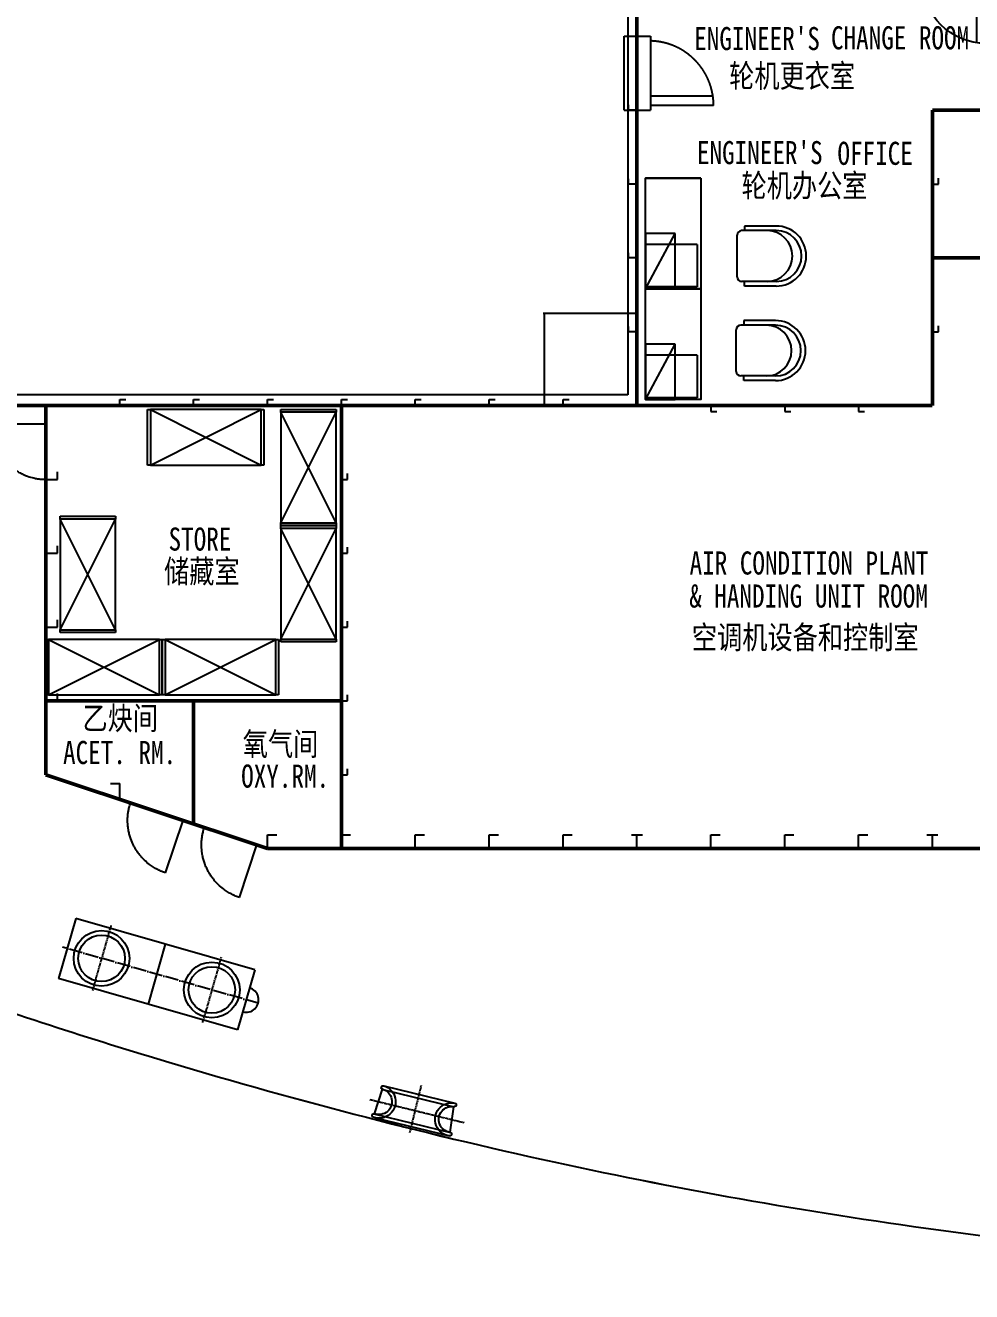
# Model space of a CAD drawing. Header units: millimetres. Extents: x -1838618 to -1600818, y -1770412 to -1553248.
# Drawn here: x -1818727 to -1808480, y -1733102 to -1719383 of the extents above; entities that cross this region are included whole.
import ezdxf
from ezdxf.enums import TextEntityAlignment as Align

# ---------------------------------------------------------------- set-up
doc = ezdxf.new("R2010")
doc.units = ezdxf.units.MM
doc.header["$LTSCALE"] = 100
for name, pattern in [('ACAD_ISO04W100', [30, 24, -3, 0, -3]), ('BORDER', [1.75, 1, -0.25, 0.25, -0.25]), ('CENTER', [2, 1.25, -0.25, 0.25, -0.25]), ('DASHEDSS', [0.175, 0.125, -0.05])]:
    doc.linetypes.add(name, pattern=pattern)
for name, color, linetype in [('0-FURNITURE', 2, 'Continuous'), ('BUKLHEAD', 6, 'Continuous'), ('HULL', 7, 'Continuous'), ('MOORING', 7, 'Continuous')]:
    doc.layers.add(name, color=color, linetype=linetype)
doc.styles.add('ROMANT', font='', dxfattribs={"width": 0.8})
doc.styles.get('ROMANT').set_extended_font_data('SimSun')

# ---------------------------------------------------------------- blocks, each defined once
blk = doc.blocks.new('C2')
for p, q in [((-448, -48), (331, 301)), ((-443, -2), (315, 337)), ((329, 298), (419, 35)), ((-291, -283), (419, 35)), ((-441, -46), (-308, -292)), ((-288, -327), (435, -1))]:
    blk.add_line(p, q)
for centre, radius, start, end in [((370, 165), 180, 107.7623, 291.5232), ((370, 165), 140, 107.2248, 292.0608), ((321, 317), 20, 294.1149, 114.1149), ((-369, -166), 180, 296.7066, 120.4675), ((428, 15), 20, 294.1149, 114.1149), ((-450, -28), 20, 114.1149, 294.1149), ((-369, -166), 140, 296.1691, 121.0051), ((-297, -309), 20, 114.1149, 294.1149)]:
    blk.add_arc(centre, radius, start, end)
at = {"layer": 'HULL', "color": 4, "linetype": 'CENTER', "ltscale": 0.1}
for p, q in [((-462, -207), (497, 223)), ((-99, 222), (114, -255))]:
    blk.add_line(p, q, dxfattribs=at)
blk = doc.blocks.new('book rack(600x320x280)')
at = {"color": 2, "ltscale": 10}
for p, q in [((-600, 0), (-600, -320)), ((0, 0), (-600, 0)), ((-600, 0), (0, -320)), ((0, -320), (0, 0)), ((-600, -320), (0, -320))]:
    blk.add_line(p, q, dxfattribs=at)
blk = doc.blocks.new('沙发')
at = {"color": 2, "linetype": 'Continuous'}
for p, q in [((100, 275), (-275, 275)), ((100, 325), (-243.791834, 325)), ((-243.791834, 325), (-243.791834, 275)), ((-325, -225), (-325, 225)), ((100, -275), (-275, -275)), ((-243.791834, -325), (-243.791834, -275)), ((100, -325), (-243.791834, -325))]:
    blk.add_line(p, q, dxfattribs=at)
for centre, radius, start, end in [((-275, 225), 50, 90, 180), ((0, 0), 275, 270, 90), ((100, 0), 325, 270, 90), ((100, 0), 275, 270, 90), ((-275, -225), 50, 180, 270)]:
    blk.add_arc(centre, radius, start, end, dxfattribs=at)
blk = doc.blocks.new('DM')
at = {"color": 3}
blk.add_line((155567, -107197), (155567, -107797), dxfattribs=at)
at = {"color": 2}
blk.add_open_spline([(155567, -107197), (155552, -107197), (155537, -107197), (155506, -107200), (155491, -107202), (155458, -107207), (155441, -107210), (155406, -107219), (155389, -107224), (155350, -107237), (155328, -107246), (155295, -107262), (155283, -107268), (155260, -107281), (155249, -107288), (155224, -107304), (155212, -107313), (155189, -107331), (155180, -107339), (155161, -107355), (155152, -107364), (155125, -107390), (155109, -107409), (155084, -107441), (155075, -107453), (155058, -107478), (155051, -107491), (155035, -107519), (155027, -107535), (155013, -107566), (155007, -107582), (154993, -107620), (154987, -107643), (154979, -107679), (154976, -107692), (154972, -107718), (154971, -107731), (154968, -107762), (154967, -107779), (154967, -107797)], degree=3, knots=[1.569376, 1.569376, 1.569376, 1.569376, 1.645907, 1.645907, 1.722438, 1.722438, 1.811177, 1.811177, 1.899917, 1.899917, 2.018133, 2.018133, 2.084671, 2.084671, 2.15121, 2.15121, 2.22953, 2.22953, 2.292168, 2.292168, 2.354807, 2.354807, 2.480083, 2.480083, 2.55574, 2.55574, 2.631398, 2.631398, 2.716503, 2.716503, 2.801609, 2.801609, 2.919428, 2.919428, 2.986249, 2.986249, 3.053069, 3.053069, 3.140173, 3.140173, 3.140173, 3.140173], dxfattribs=at)
blk = doc.blocks.new('A$C38F6054F')
at = {"color": 2}
blk.add_line((600, 0), (0, 0), dxfattribs=at)
blk.add_open_spline([(600, 0), (600, -15), (599, -31), (597, -61), (595, -76), (590, -109), (587, -126), (578, -161), (573, -178), (560, -217), (551, -239), (535, -272), (529, -284), (516, -307), (509, -319), (493, -343), (484, -356), (466, -378), (458, -387), (442, -406), (433, -415), (407, -442), (388, -459), (356, -483), (344, -492), (318, -509), (305, -517), (277, -532), (262, -540), (231, -554), (215, -560), (177, -574), (154, -580), (118, -588), (105, -591), (79, -595), (66, -597), (35, -599), (17, -600), (0, -600)], degree=3, knots=[1.569376, 1.569376, 1.569376, 1.569376, 1.645907, 1.645907, 1.722438, 1.722438, 1.811177, 1.811177, 1.899917, 1.899917, 2.018133, 2.018133, 2.084671, 2.084671, 2.15121, 2.15121, 2.22953, 2.22953, 2.292168, 2.292168, 2.354807, 2.354807, 2.480083, 2.480083, 2.55574, 2.55574, 2.631398, 2.631398, 2.716503, 2.716503, 2.801609, 2.801609, 2.919428, 2.919428, 2.986249, 2.986249, 3.053069, 3.053069, 3.140173, 3.140173, 3.140173, 3.140173], dxfattribs=at)
blk = doc.blocks.new('货柜')
at = {"color": 2}
for p, q in [((-630, 300), (-600, 300)), ((-630, -300), (-630, 300)), ((-600, 300), (-600, -300)), ((600, 300), (-600, 300)), ((-600, 300), (-600, -300)), ((600, 300), (630, 300)), ((600, -300), (600, 300)), ((600, -300), (600, 300)), ((630, 300), (630, -300)), ((-600, -300), (-630, -300)), ((-600, -300), (600, -300)), ((630, -300), (600, -300))]:
    blk.add_line(p, q, dxfattribs=at)
at = {"color": 2, "linetype": 'CENTER', "ltscale": 300}
for p, q in [((-600, -300), (600, 300)), ((-600, 300), (600, -300))]:
    blk.add_line(p, q, dxfattribs=at)
blk = doc.blocks.new('DOOR700C NEW')
at = {"color": 2}
for p, q in [((650, 688), (650, 13)), ((750, 695), (750, 13)), ((800, 13), (0, 13)), ((0, -275), (0, 13)), ((800, -275), (800, 13)), ((0, -275), (800, -275))]:
    blk.add_line(p, q, dxfattribs=at)
at = {"color": 2, "lineweight": -3, "ltscale": 5}
blk.add_arc((750, -5), 700, 90, 178.5788, dxfattribs=at)
blk = doc.blocks.new('UPDEC')
at = {"color": 6, "lineweight": 50}
for p, q in [((-16316.3, -9600, 689.9), (-16316.3, -19200, 689.9)), ((-11116.3, -16000, 689.9), (-13116.3, -16000, 689.9)), ((-13116.3, -17600, 689.9), (-13116.3, -16000, 689.9)), ((-11116.3, -17600, 689.9), (-13116.3, -17600, 689.9)), ((-13116.3, -19200, 689.9), (-13116.3, -17600, 689.9)), ((-16316.3, -19200, 689.9), (-33316.6, -19200, 689.9)), ((-22716.3, -19200, 689.9), (-22716.3, -23200, 689.9)), ((-19516.3, -22400, 689.9), (-19516.3, -19200, 689.9)), ((-13117.6, -19200, 689.9), (-16316.3, -19200, 689.9)), ((-22716.3, -22400, 689.9), (-19516.3, -22400, 689.9)), ((-21116.3, -23733.3, 689.9), (-21116.3, -22400, 689.9)), ((-19516.3, -24000, 689.9), (-19516.3, -22400, 689.9)), ((-20316.3, -24000, 689.9), (-22716.3, -23200, 689.9)), ((-20316.3, -24000, 689.9), (-22716.3, -23200, 689.9)), ((-4316.3, -24000, 689.9), (-20316.3, -24000, 689.9))]:
    blk.add_line(p, q, dxfattribs=at)
at = {"color": 2, "ltscale": 10}
for p, q in [((-16415.7, -9700.6, 689.9), (-16415.7, -19082.7, 689.9)), ((-15623.1, -16735.1, 689.9), (-16223.1, -16735.1, 689.9)), ((-15623.1, -17935.1, 689.9), (-16223.1, -17935.1, 689.9)), ((-16415.7, -19082.7, 689.9), (-24027, -19082.7, 689.9))]:
    blk.add_line(p, q, dxfattribs=at)
at = {"color": 2}
for p, q in [((-16455.8, -16000.1, 689.9), (-16455.8, -15200.1, 689.9)), ((-16455.8, -15200.1, 689.9), (-16168.7, -15200.1, 689.9)), ((-16168.7, -15200.1, 689.9), (-16168.6, -15999.9, 689.9)), ((-16455.8, -16000.1, 689.9), (-16168.6, -15999.9, 689.9)), ((-15623.1, -16735.1, 689.9), (-16223.1, -16735.1, 689.9)), ((-15623.1, -17935.1, 689.9), (-16223.1, -17935.1, 689.9))]:
    blk.add_line(p, q, dxfattribs=at)
at = {"color": 2, "linetype": 'BORDER', "ltscale": 200}
for p, q in [((-15493.2, -15849.9, 689.9), (-16168.7, -15849.9, 689.9)), ((-15486, -15949.9, 689.9), (-16168.7, -15949.9, 689.9))]:
    blk.add_line(p, q, dxfattribs=at)
at = {"color": 2, "linetype": 'DASHEDSS', "ltscale": 200}
for p, q in [((-15663.1, -17455.1, 689.9), (-16223.1, -17455.1, 689.9)), ((-15663.1, -17455.1, 689.9), (-15663.1, -17915.1, 689.9)), ((-15663.1, -18655.1, 689.9), (-16223.1, -18655.1, 689.9)), ((-15663.1, -18655.1, 689.9), (-15663.1, -19115.1, 689.9))]:
    blk.add_line(p, q, dxfattribs=at)
at = {"color": 6}
for p, q in [((-22716.3, -20650, 689.9), (-22716.3, -23200, 689.9)), ((-22716.3, -23150, 689.9), (-22716.3, -20650, 689.9))]:
    blk.add_line(p, q, dxfattribs=at)
at = {"color": 2, "linetype": 'BORDER', "lineweight": -3, "ltscale": 200}
blk.add_arc((-16186, -15949.9, 1180), 700, 0, 88.57882, dxfattribs=at)
at = {"color": 6}
blk.add_open_spline([(-33316.3, -21460, 590), (-32252.5, -21954.9, 590), (-30832.1, -22615.6, 590), (-28329, -23709.8, 590), (-26353.8, -24561, 590), (-23850.2, -25533.5, 590), (-20996.3, -26466.2, 590), (-17254.8, -27448.3, 590), (-12938.5, -28203.8, 590), (-8624.2, -28611.4, 590), (-4318, -28784.6, 590), (-1444.3, -28797.4, 590), (-5.4, -28800, 590), (0, -28800, 590)], degree=3, knots=[0, 0, 0, 0, 3519.8323824, 4699.1654808, 8195.4762497, 9971.2533038, 12754.8164348, 17198.2837344, 21564.0627763, 25884.9156363, 30188.93769, 34489.1340097, 34505.4532356, 34505.4532356, 34505.4532356, 34505.4532356], dxfattribs=at)
at = {"layer": '0-FURNITURE'}
for p, q in [((-15663.1, -17915.1, 689.9), (-16223.1, -17915.1, 689.9)), ((-15663.1, -19115.1, 689.9), (-16223.1, -19115.1, 689.9))]:
    blk.add_line(p, q, dxfattribs=at)
at = {"layer": '0-FURNITURE', "elevation": 887.1}
for points in [[(-15623.1, -16735.1), (-15623.1, -17935.1), (-16223.1, -17935.1), (-16223.1, -16735.1)], [(-15623.1, -17935.1), (-15623.1, -19135.1), (-16223.1, -19135.1), (-16223.1, -17935.1)]]:
    blk.add_lwpolyline(points, close=True, dxfattribs=at)
at = {"layer": 'BUKLHEAD', "ltscale": 10}
for p, q in [((-16406.3, -16000, 689.9), (-16406.3, -15944, 689.9)), ((-16316.3, -16000, 689.9), (-16406.3, -16000, 689.9)), ((-13051.3, -16800, 689.9), (-13051.3, -16735, 689.9)), ((-16406.3, -16800, 689.9), (-16406.3, -16744, 689.9)), ((-16316.3, -16800, 689.9), (-16406.3, -16800, 689.9)), ((-13116.3, -16800, 689.9), (-13051.3, -16800, 689.9)), ((-16406.3, -17600, 689.9), (-16406.3, -17544, 689.9)), ((-16316.3, -17600, 689.9), (-16406.3, -17600, 689.9)), ((-17331.3, -18200, 689.9), (-16316.3, -18200, 689.9)), ((-17316.3, -19200, 689.9), (-17316.3, -18200, 689.9)), ((-16406.3, -18400, 689.9), (-16406.3, -18344, 689.9)), ((-13051.3, -18400, 689.9), (-13051.3, -18335, 689.9)), ((-16316.3, -18400, 689.9), (-16406.3, -18400, 689.9)), ((-13116.3, -18400, 689.9), (-13051.3, -18400, 689.9)), ((-21916.3, -19200, 689.9), (-21916.3, -19135, 689.9)), ((-21916.3, -19135, 689.9), (-21851.3, -19135, 689.9)), ((-21116.3, -19200, 689.9), (-21116.3, -19135, 689.9)), ((-21116.3, -19135, 689.9), (-21051.3, -19135, 689.9)), ((-20316.3, -19200, 689.9), (-20316.3, -19135, 689.9)), ((-20316.3, -19135, 689.9), (-20251.3, -19135, 689.9)), ((-19516.3, -19200, 689.9), (-19516.3, -19135, 689.9)), ((-19516.3, -19135, 689.9), (-19451.3, -19135, 689.9)), ((-18716.3, -19200, 689.9), (-18716.3, -19135, 689.9)), ((-18716.3, -19135, 689.9), (-18651.3, -19135, 689.9)), ((-17916.3, -19200, 689.9), (-17916.3, -19135, 689.9)), ((-17916.3, -19135, 689.9), (-17851.3, -19135, 689.9)), ((-17116.3, -19200, 689.9), (-17116.3, -19135, 689.9)), ((-17116.3, -19135, 689.9), (-17051.3, -19135, 689.9)), ((-15516.3, -19200, 689.9), (-15516.3, -19265, 689.9)), ((-14716.3, -19200, 689.9), (-14716.3, -19265, 689.9)), ((-13916.3, -19200, 689.9), (-13916.3, -19265, 689.9)), ((-15516.3, -19265, 689.9), (-15451.3, -19265, 689.9)), ((-14716.3, -19265, 689.9), (-14651.3, -19265, 689.9)), ((-13916.3, -19265, 689.9), (-13851.3, -19265, 689.9)), ((-22716.3, -20000, 689.9), (-22591.3, -20000, 689.9)), ((-22591.3, -20000, 689.9), (-22591.3, -19920, 689.9)), ((-19516.3, -20000, 689.9), (-19451.3, -20000, 689.9)), ((-19451.3, -20000, 689.9), (-19451.3, -19935, 689.9)), ((-22716.3, -20800, 689.9), (-22591.3, -20800, 689.9)), ((-22591.3, -20800, 689.9), (-22591.3, -20720, 689.9)), ((-19516.3, -20800, 689.9), (-19451.3, -20800, 689.9)), ((-19451.3, -20800, 689.9), (-19451.3, -20735, 689.9)), ((-22591.3, -21600, 689.9), (-22591.3, -21520, 689.9)), ((-19451.3, -21600, 689.9), (-19451.3, -21535, 689.9)), ((-22716.3, -21600, 689.9), (-22591.3, -21600, 689.9)), ((-19516.3, -21600, 689.9), (-19451.3, -21600, 689.9)), ((-22591.3, -22400, 689.9), (-22591.3, -22320, 689.9)), ((-19451.2, -22400, 689.9), (-19451.2, -22335, 689.9)), ((-22716.3, -22400, 689.9), (-22591.3, -22400, 689.9)), ((-19516.2, -22400, 689.9), (-19451.2, -22400, 689.9)), ((-19451.3, -23200, 689.9), (-19451.3, -23135, 689.9)), ((-22016.3, -23296.4, 689.9), (-21916.3, -23296.4, 689.9)), ((-21916.3, -23446.4, 689.9), (-21916.3, -23296.4, 689.9)), ((-19516.3, -23200, 689.9), (-19451.3, -23200, 689.9)), ((-20316.3, -24000.6, 689.9), (-20316.3, -23850.6, 689.9)), ((-20316.3, -23850.6, 689.9), (-20216.3, -23850.6, 689.9)), ((-19516.3, -24000, 689.9), (-19516.3, -23850, 689.9)), ((-19516.3, -23850, 689.9), (-19416.3, -23850, 689.9)), ((-18716.3, -24000, 689.9), (-18716.3, -23850, 689.9)), ((-18716.3, -23850, 689.9), (-18616.3, -23850, 689.9)), ((-17916.3, -24000, 689.9), (-17916.3, -23850, 689.9)), ((-17916.3, -23850, 689.9), (-17816.3, -23850, 689.9)), ((-17116.3, -24000, 689.9), (-17116.3, -23850, 689.9)), ((-17116.3, -23850, 689.9), (-17016.3, -23850, 689.9)), ((-16376.3, -23850.3, 689.9), (-16256.3, -23850.3, 689.9)), ((-16316.3, -24000.3, 689.9), (-16316.3, -23850.3, 689.9)), ((-15516.3, -24000, 689.9), (-15516.3, -23850, 689.9)), ((-15516.3, -23850, 689.9), (-15416.3, -23850, 689.9)), ((-14716.3, -24000, 689.9), (-14716.3, -23850, 689.9)), ((-14716.3, -23850, 689.9), (-14616.3, -23850, 689.9)), ((-13916.3, -24000, 689.9), (-13916.3, -23850, 689.9)), ((-13916.3, -23850, 689.9), (-13816.3, -23850, 689.9)), ((-13176.3, -23850.3, 689.9), (-13056.3, -23850.3, 689.9)), ((-13116.3, -24000.3, 689.9), (-13116.3, -23850.3, 689.9))]:
    blk.add_line(p, q, dxfattribs=at)
at = {"color": 2, "ltscale": 10, "xscale": -1, "rotation": 179.9968657569223}
blk.add_blockref('DOOR700C NEW', (-13285.1, -14581, 689.9), dxfattribs=at)
at = {"color": 6}
for p in [(-14907.6, -17580.4, 887.1), (-14915.8, -18605, 887.1)]:
    blk.add_blockref('沙发', p, dxfattribs=at)
at = {"color": 2, "rotation": 90}
for name, p in [('book rack(600x320x280)', (-16223.1, -17335.1, 887.1)), ('book rack(600x320x280)', (-16223.1, -18535.1, 887.1)), ('货柜', (-19871.6, -19871.2, 689.9)), ('货柜', (-22261, -21030.2, 689.9)), ('货柜', (-19871.6, -21131.2, 689.9))]:
    blk.add_blockref(name, p, dxfattribs=at)
at = {"color": 2}
for p in [(-20984.6, -19544.7, 689.9), (-22086.3, -22034.8, 2360), (-20826.3, -22034.8, 2360)]:
    blk.add_blockref('货柜', p, dxfattribs=at)
at = {"color": 3, "linetype": 'BORDER', "ltscale": 200, "xscale": -1}
blk.add_blockref('A$C38F6054F', (-22715.8, -19399.7, 1180), dxfattribs=at)
at = {"color": 2, "xscale": -1, "rotation": 161.7148842663726}
for p in [(-202764.3, -77239.5, 689.9), (-201964, -77505.4, 1180)]:
    blk.add_blockref('DM', p, dxfattribs=at)
at = {"color": 2, "style": 'ROMANT', "width": 0.8}
for s, p in [("ENGINEER'S", (-15015.4, -15220.2, 689.9)), ('CHANGE ROOM', (-13466.7, -15216, 689.9)), ('轮机更衣室', (-14635.1, -15621.8, 689.9)), ("ENGINEER'S", (-14985.7, -16455.6, 689.9)), ('OFFICE', (-13736.5, -16467.5, 689.9)), ('轮机办公室', (-14501.4, -16811.6, 689.9)), ('STORE', (-21047.8, -20646.6, 2360)), ('储藏室', (-21027.8, -20990.3, 2360)), ('AIR CONDITION PLANT', (-14453.6, -20905.8, 1180)), ('& HANDING UNIT ROOM', (-14458, -21263.7, 1180)), ('空调机设备和控制室', (-14493.9, -21705.2, 1180)), ('乙炔间', (-21910.9, -22583.6, 1279.9)), ('氧气间', (-20175.3, -22861.7, 1180))]:
    blk.add_text(s, height=250, dxfattribs=at).set_placement(p, align=Align.MIDDLE)
for s, p in [('ACET. RM.', (-22530.5, -23083.8, 1180)), ('OXY.RM.', (-20601.6, -23339.4, 1180))]:
    blk.add_text(s, height=250, dxfattribs=at).set_placement(p)

msp = doc.modelspace()

# ---------------------------------------------------------------- linework, layer by layer
at = {"color": 6}
msp.add_open_spline([(-1829104.3, -1725762), (-1828040.4, -1726256.9), (-1826620.1, -1726917.6), (-1824116.9, -1728011.9), (-1822141.8, -1728863), (-1819638.2, -1729835.5), (-1816784.2, -1730768.3), (-1813042.8, -1731750.4), (-1808726.4, -1732505.9), (-1804412.2, -1732913.4), (-1800105.9, -1733086.6), (-1797232.3, -1733099.5), (-1795793.4, -1733102), (-1795788, -1733102)], degree=3, knots=[0, 0, 0, 0, 3519.8323824, 4699.1654808, 8195.4762497, 9971.2533038, 12754.8164348, 17198.2837344, 21564.0627763, 25884.9156363, 30188.93769, 34489.1340097, 34505.4532356, 34505.4532356, 34505.4532356, 34505.4532356], dxfattribs=at)
at = {"layer": 'HULL'}
msp.add_line((-1817211.3, -1729337.6), (-1817397.2, -1729986.5), dxfattribs=at)
at = {"layer": 'MOORING'}
for p, q in [((-1818180.3, -1729059.9), (-1818366.2, -1729708.8)), ((-1816242.3, -1729615.2), (-1818180.3, -1729059.9)), ((-1816242.3, -1729615.2), (-1816428.2, -1730264.1)), ((-1816428.2, -1730264.1), (-1818366.2, -1729708.8))]:
    msp.add_line(p, q, dxfattribs=at)
at = {"layer": 'MOORING', "linetype": 'CENTER', "ltscale": 0.1}
for p, q in [((-1817799.3, -1729135.3), (-1818003.1, -1729846.4)), ((-1816605.4, -1729477.4), (-1816809.1, -1730188.5))]:
    msp.add_line(p, q, dxfattribs=at)
at = {"layer": 'MOORING', "linetype": 'ACAD_ISO04W100', "ltscale": 0.06}
msp.add_line((-1816205.5, -1729976.9), (-1818323.5, -1729370), dxfattribs=at)
at = {"layer": 'MOORING'}
for centre, radius in [((-1817901.3, -1729491), 301.5), ((-1817901.3, -1729491), 252), ((-1816707.3, -1729833.1), 301.5), ((-1816707.3, -1729833.1), 252)]:
    msp.add_circle(centre, radius, dxfattribs=at)
msp.add_arc((-1816335.3, -1729939.7), 135, 254.01161, 74.01161, dxfattribs=at)

# ---------------------------------------------------------------- block references
msp.add_blockref('UPDEC', (-1795788, -1704302))
at = {"layer": 'HULL', "color": 1, "xscale": -1, "rotation": 190.3999999978045}
msp.add_blockref('C2', (-1814504.3, -1731140.4), dxfattribs=at)

doc.saveas('drawing.dxf')
